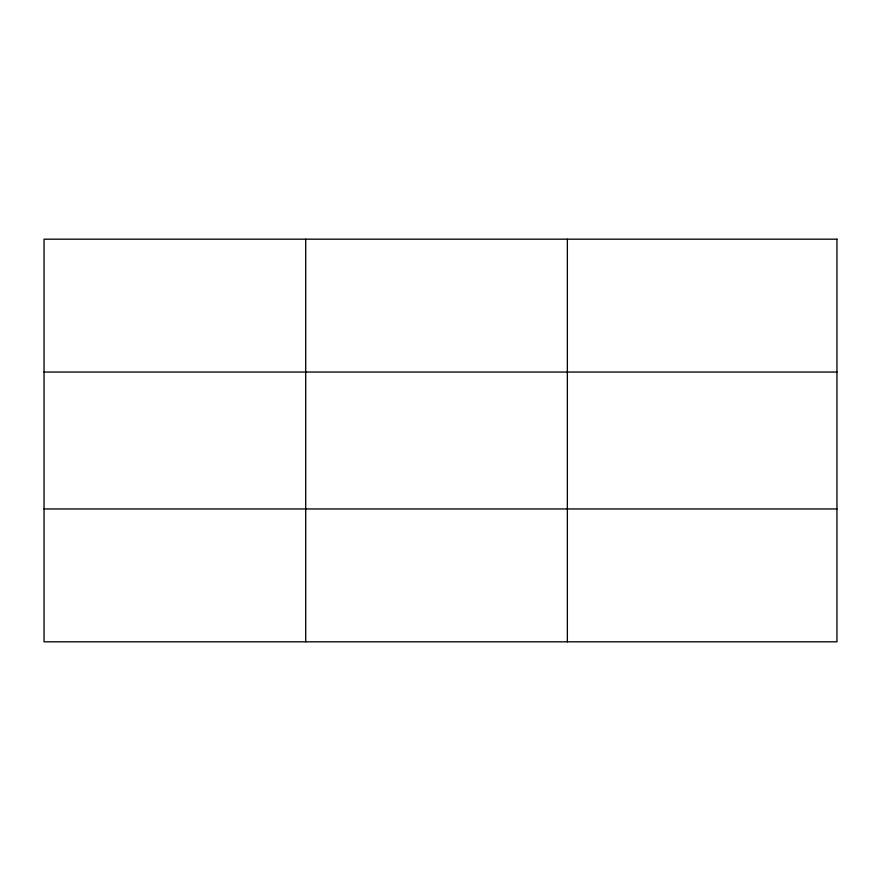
<?xml version="1.0" encoding="UTF-8"?>
<svg xmlns="http://www.w3.org/2000/svg" width="881" height="881" viewBox="0 0 881 881"><rect width="100%" height="100%" fill="white"/><g stroke="black" fill="none" stroke-linecap="round" stroke-linejoin="round"><path stroke-width="1.32" d="M305.707 641.82L305.707 239.18M567.364 641.82L567.364 239.18M44.05 372.046L836.95 372.046M44.05 508.954L836.95 508.954M836.95 239.18L836.95 641.82L44.05 641.82L44.05 239.18L836.95 239.18"/></g></svg>
